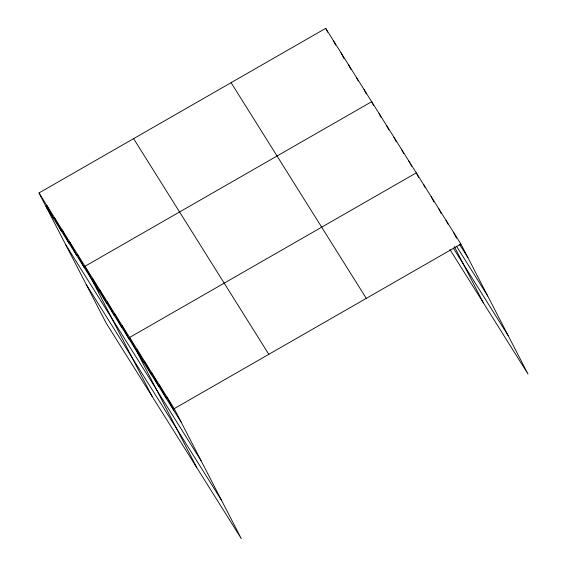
<?xml version="1.0" encoding="UTF-8"?>
<svg xmlns="http://www.w3.org/2000/svg" width="567" height="567" viewBox="0 0 567 567"><rect width="100%" height="100%" fill="white"/><g stroke="black" fill="none" stroke-linecap="round" stroke-linejoin="round"><path stroke-width="0.85" d="M38.995 192.957L174.204 408.651L241.301 538.65L106.093 322.956L38.995 192.957L325.699 28.35L460.907 244.044L528.005 374.043L449.922 249.48M174.204 408.651L460.907 244.044M459.546 244.271L467.91 257.616M456.598 246.362L487.74 296.038M453.331 248.133L508.174 335.621M231.088 82.669L366.296 298.37M133.606 138.631L268.815 354.332M45.998 206.523L181.206 422.224M65.829 244.944L201.037 460.645M86.262 284.535L221.47 500.229M453.472 232.187L456.584 238.211M459.695 244.242L460.475 245.752M446.031 220.322L447.98 224.093M438.596 208.458L441.317 213.731M431.161 196.593L433.883 201.873M423.726 184.729L425.278 187.748M418.623 177.393L416.291 172.864L129.581 337.471L196.678 467.47M454.337 246.588L483.389 302.863M408.85 161.007L410.019 163.268M410.799 164.77L411.578 166.28M401.415 149.142L403.754 153.664M393.98 137.278L396.312 141.8M386.545 125.413L388.877 129.935M379.11 113.549L381.052 117.319M373.618 105.455L371.668 101.684L84.965 266.292L152.062 396.29M364.007 89.466L366.346 93.987M356.345 77.24L358.294 81.01M348.684 65.021L351.023 69.543M341.022 52.795L344.141 58.826M333.361 40.576L335.699 45.098M325.699 28.35L327.648 32.121M166.762 396.787L173.771 410.359M159.327 384.922L166.329 398.495M151.892 373.065L158.895 386.63M144.457 361.2L151.46 374.766M137.023 349.336L144.025 362.901M122.146 325.607L129.148 339.179M114.711 313.742L121.714 327.315M107.276 301.878L114.279 315.45M99.842 290.02L106.844 303.586M92.4 278.156L99.409 291.721M77.303 254.066L84.306 267.638M69.642 241.847L76.644 255.412M61.98 229.621L68.983 243.193M54.319 217.402L61.321 230.967M46.657 205.176L53.659 218.749"/></g></svg>
